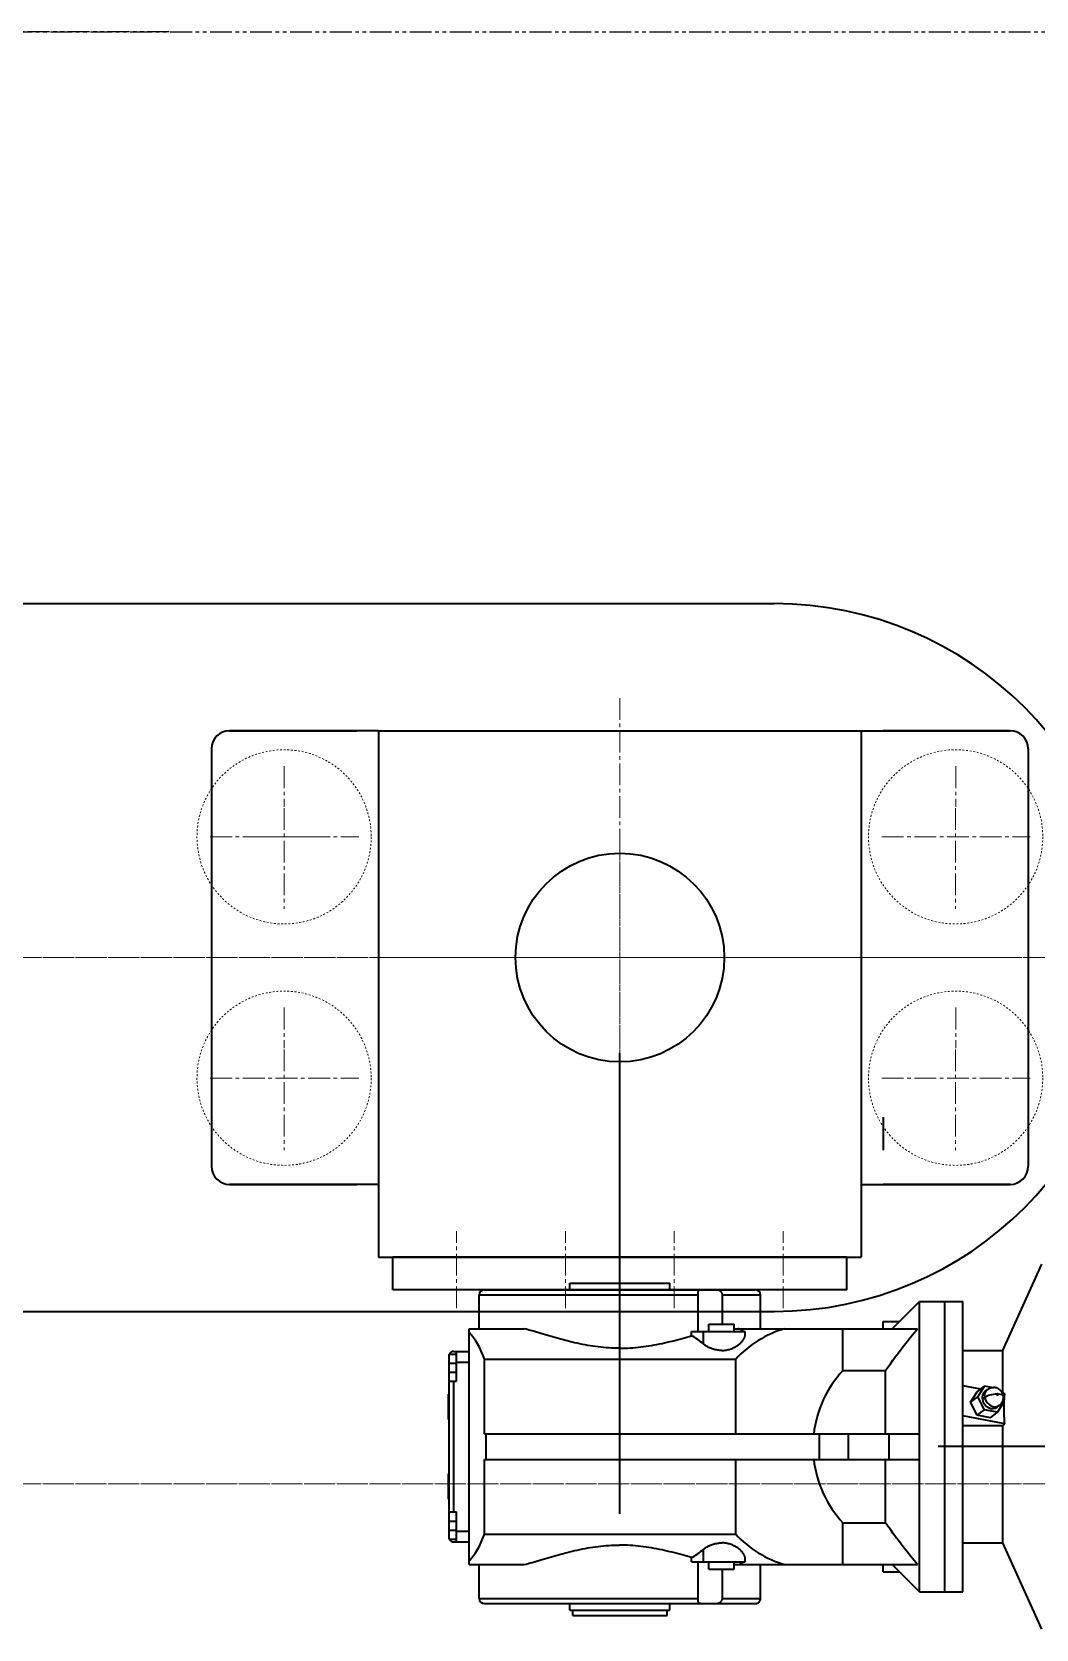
# Model space of a CAD drawing. Header units: millimetres. Extents: x -67280 to 67280, y -47520 to 47520.
# Drawn here: x -42382 to -41829, y -14112 to -13232 of the extents above; entities that cross this region are included whole.
import ezdxf

# ---------------------------------------------------------------- set-up
doc = ezdxf.new("R2010")
doc.units = ezdxf.units.MM
for name, pattern in [('双点画线', [22, 12, -2, 2, -2, 2, -2]), ('点画线', [18, 12, -2, 2, -2]), ('虚线', [2, 1, -1])]:
    doc.linetypes.add(name, pattern=pattern)
for name, color, linetype, lineweight in [('7', 30, '双点画线', 18), ('ACAD细实线', 2, 'Continuous', 18), ('CDRAFT0', 7, 'Continuous', 35), ('EB0', 7, 'Continuous', 35), ('EB0_1', 7, 'Continuous', 35), ('中心线层', 1, '点画线', 18), ('尺寸线层', 4, 'Continuous', 18), ('粗实线层', 7, 'Continuous', 35), ('虚线层', 100, '虚线', 18)]:
    doc.layers.add(name, color=color, linetype=linetype, lineweight=lineweight)

# ---------------------------------------------------------------- blocks, each defined once
blk = doc.blocks.new('*X1748')
at = {"layer": 'EB0'}
blk.add_circle((0, 0), 57.5, dxfattribs=at)
at = {"layer": 'EB0_1'}
for p, q in [((-370, 195), (85, 195)), ((-370, -195), (85, -195))]:
    blk.add_line(p, q, dxfattribs=at)
blk.add_arc((85, 0), 195, 269.99998, 89.99998, dxfattribs=at)
at = {"layer": '中心线层'}
for p, q in [((0, 69.42), (0, -69.42)), ((307.4, 0), (-3633.7, 0)), ((-60.5, 0), (60.5, 0))]:
    blk.add_line(p, q, dxfattribs=at)
blk = doc.blocks.new('*X1749')
at = {"layer": '7', "linetype": '双点画线', "lineweight": 25}
blk.add_line((51.76, 510), (-2633.24, 510), dxfattribs=at)
blk = doc.blocks.new('*X1754')
at = {"layer": 'CDRAFT0', "color": 1, "linetype": 'Continuous', "lineweight": 35}
for p, q in [((0, -127), (0, 127)), ((211, -37), (232.5, 10.5)), ((-27.5, 0), (27.5, 0)), ((-27.5, -3.499969), (-27.5, 0)), ((27.5, -3.5), (27.5, 0)), ((-77.5, -6.399994), (43.097393, -6.399994)), ((-77.5, -25), (-77.5, -6.399994)), ((-74.599998, -3.5), (74.599998, -3.5)), ((43.097393, -6.399994), (43.098118, -6.23761)), ((43.097393, -26.5), (43.097393, -6.399994)), ((43.098118, -6.23761), (43.100315, -6.076523)), ((43.100315, -6.076523), (43.104034, -5.917191)), ((43.104034, -5.917191), (43.109318, -5.76004)), ((43.109318, -5.76004), (43.116199, -5.606033)), ((43.116199, -5.606033), (43.124737, -5.456436)), ((43.124737, -5.456436), (43.135025, -5.311539)), ((43.135025, -5.311539), (43.147171, -5.17157)), ((43.147171, -5.17157), (43.161285, -5.036591)), ((43.161285, -5.036591), (43.177647, -4.905563)), ((43.177647, -4.905563), (43.19656, -4.77858)), ((43.19656, -4.77858), (43.218315, -4.655975)), ((43.218315, -4.655975), (43.243198, -4.538055)), ((43.243198, -4.538055), (43.2715, -4.425125)), ((43.2715, -4.425125), (43.303516, -4.31752)), ((43.303516, -4.31752), (43.339455, -4.215744)), ((43.339455, -4.215744), (43.379601, -4.120239)), ((43.379601, -4.120239), (43.424404, -4.031128)), ((43.424404, -4.031128), (43.474312, -3.948563)), ((43.474312, -3.948563), (43.529781, -3.872665)), ((43.529781, -3.872665), (43.591259, -3.803543)), ((43.591259, -3.803543), (43.659199, -3.741348)), ((43.659199, -3.741348), (43.734051, -3.686203)), ((43.734051, -3.686203), (43.815502, -3.638641)), ((43.815502, -3.638641), (43.902695, -3.59906)), ((43.902695, -3.59906), (43.9958, -3.56694)), ((43.9958, -3.56694), (44.094994, -3.541779)), ((44.094994, -3.541779), (44.200451, -3.523087)), ((44.200451, -3.523087), (44.312351, -3.510361)), ((44.312351, -3.510361), (44.430866, -3.503082)), ((44.430866, -3.503082), (44.556171, -3.500763)), ((52.071304, -3.503265), (51.778042, -3.500214)), ((52.362171, -3.513046), (52.071304, -3.503265)), ((52.650387, -3.53038), (52.362171, -3.513046)), ((52.935707, -3.556061), (52.650387, -3.53038)), ((53.217876, -3.590897), (52.935707, -3.556061)), ((53.494381, -3.635315), (53.217876, -3.590897)), ((53.759762, -3.688782), (53.494381, -3.635315)), ((54.013824, -3.751236), (53.759762, -3.688782)), ((54.256603, -3.822586), (54.013824, -3.751236)), ((54.488136, -3.902786), (54.256603, -3.822586)), ((54.708454, -3.991806), (54.488136, -3.902786)), ((54.917587, -4.089554), (54.708454, -3.991806)), ((55.114719, -4.195496), (54.917587, -4.089554)), ((55.29916, -4.30899), (55.114719, -4.195496)), ((55.470932, -4.429672), (55.29916, -4.30899)), ((55.630051, -4.557159), (55.470932, -4.429672)), ((55.776524, -4.691086), (55.630051, -4.557159)), ((55.910568, -4.831329), (55.776524, -4.691086)), ((56.033531, -4.97937), (55.910568, -4.831329)), ((56.145023, -5.135422), (56.033531, -4.97937)), ((56.244259, -5.29924), (56.145023, -5.135422)), ((56.330456, -5.470612), (56.244259, -5.29924)), ((56.402699, -5.649002), (56.330456, -5.470612)), ((56.459599, -5.832016), (56.402699, -5.649002)), ((56.500671, -6.018661), (56.459599, -5.832016)), ((56.52557, -6.208221), (56.500671, -6.018661)), ((56.533947, -6.399994), (56.52557, -6.208221)), ((56.533947, -6.399994), (77.5, -6.399994)), ((56.533947, -22.5), (56.533947, -6.399994)), ((77.5, -25), (77.5, -6.399994)), ((150, -25), (165, -10)), ((165, -10), (189, -10)), ((165, -170), (165, -10)), ((179, -170), (179, -10)), ((189, -170), (189, -10)), ((-83, -25), (-52.696838, -25)), ((-83, -25), (-82.99987, -25)), ((-83, -155), (-83, -25)), ((-51.616722, -25.296326), (-52.696815, -25.000046)), ((-50.515774, -25.605057), (-51.616722, -25.296326)), ((-49.394428, -25.925323), (-50.515774, -25.605057)), ((-48.253189, -26.256058), (-49.394428, -25.925323)), ((-47.092556, -26.596222), (-48.253189, -26.256058)), ((49, -22.5), (63, -22.5)), ((49, -26.499985), (49, -22.5)), ((62.999992, -25), (164.000061, -25)), ((63, -26.499985), (63, -22.5)), ((65.547836, -25.103622), (65.211449, -25.000046)), ((65.872757, -25.213943), (65.547836, -25.103622)), ((66.184853, -25.331085), (65.872757, -25.213943)), ((66.483116, -25.455002), (66.184853, -25.331085)), ((66.766708, -25.585571), (66.483116, -25.455002)), ((67.034782, -25.722687), (66.766708, -25.585571)), ((67.286491, -25.86618), (67.034782, -25.722687)), ((67.521187, -26.015991), (67.286491, -25.86618)), ((67.738571, -26.171814), (67.521187, -26.015991)), ((67.9384, -26.333282), (67.738571, -26.171814)), ((68.120407, -26.500031), (67.9384, -26.333282)), ((122.900002, -48.119812), (122.900002, -25)), ((145, -21), (154, -21)), ((145, -24.999893), (145, -21)), ((162.066452, -27.364334), (164.000061, -25)), ((-45.913025, -26.944809), (-47.092556, -26.596222)), ((-44.715103, -27.300751), (-45.913025, -26.944809)), ((-43.499275, -27.662994), (-44.715103, -27.300751)), ((-42.266075, -28.030411), (-43.499275, -27.662994)), ((-41.016052, -28.40181), (-42.266075, -28.030411)), ((-39.749752, -28.776077), (-41.016052, -28.40181)), ((-38.467728, -29.152023), (-39.749752, -28.776077)), ((-37.170521, -29.528503), (-38.467728, -29.152023)), ((-35.858719, -29.904282), (-37.170521, -29.528503)), ((-34.532906, -30.278168), (-35.858719, -29.904282)), ((-33.193676, -30.648911), (-34.532906, -30.278168)), ((-31.841621, -31.01532), (-33.193676, -30.648911)), ((-30.477306, -31.376175), (-31.841621, -31.01532)), ((-29.101013, -31.730301), (-30.477306, -31.376175)), ((-27.713314, -32.076538), (-29.101013, -31.730301)), ((-26.314877, -32.413681), (-27.713314, -32.076538)), ((-24.906366, -32.740509), (-26.314877, -32.413681)), ((-23.488453, -33.055832), (-24.906366, -32.740509)), ((-22.061808, -33.358444), (-23.488453, -33.055832)), ((-20.627153, -33.647247), (-22.061808, -33.358444)), ((-19.185234, -33.921234), (-20.627153, -33.647247)), ((-17.736795, -34.179398), (-19.185234, -33.921234)), ((-16.282579, -34.42067), (-17.736795, -34.179398)), ((-14.823311, -34.644089), (-16.282579, -34.42067)), ((-13.359707, -34.84877), (-14.823311, -34.644089)), ((-11.892606, -35.034088), (-13.359707, -34.84877)), ((-10.422853, -35.199387), (-11.892606, -35.034088)), ((-8.951298, -35.344025), (-10.422853, -35.199387)), ((10.155255, -35.227264), (11.625399, -35.065674)), ((11.625399, -35.065674), (13.093045, -34.883942)), ((13.093045, -34.883942), (14.557348, -34.682724)), ((14.557348, -34.682724), (16.017464, -34.462677)), ((16.017464, -34.462677), (17.472651, -34.224564)), ((17.472651, -34.224564), (18.922195, -33.969406)), ((18.922195, -33.969406), (20.365356, -33.698227)), ((20.365356, -33.698227), (21.801386, -33.412033)), ((21.801386, -33.412033), (23.229546, -33.111862)), ((23.229546, -33.111862), (24.649097, -32.798767)), ((24.649097, -32.798767), (26.059368, -32.473938)), ((26.059368, -32.473938), (27.459688, -32.138596)), ((27.459688, -32.138596), (28.84939, -31.793915)), ((28.84939, -31.793915), (30.227808, -31.441132)), ((30.227808, -31.441132), (31.59432, -31.081406)), ((31.59432, -31.081406), (32.948643, -30.715927)), ((32.948643, -30.715927), (34.290253, -30.345871)), ((34.290253, -30.345871), (35.618549, -29.972473)), ((35.618549, -29.972473), (36.932945, -29.596954)), ((36.932945, -29.596954), (38.232849, -29.220505)), ((38.232849, -29.220505), (39.517677, -28.844376)), ((39.517685, -26.5), (68.999969, -26.5)), ((39.517685, -28.84436), (39.517685, -26.5)), ((46.087379, -33.440323), (46.087379, -26.5)), ((46.450523, -33.730011), (46.087448, -33.440308)), ((46.832558, -34.014923), (46.450523, -33.730011)), ((47.232197, -34.293335), (46.832558, -34.014923)), ((47.647705, -34.563553), (47.232197, -34.293335)), ((48.077354, -34.823837), (47.647705, -34.563553)), ((48.519207, -35.072556), (48.077354, -34.823837)), ((48.970844, -35.30835), (48.519207, -35.072556)), ((63.233089, -35.204086), (63.680637, -34.962311)), ((63.680637, -34.962311), (64.117287, -34.708206)), ((64.117287, -34.708206), (64.540794, -34.443253)), ((64.540794, -34.443253), (64.949387, -34.169144)), ((64.949387, -34.169144), (65.341324, -33.887604)), ((65.341324, -33.887604), (65.714966, -33.600327)), ((65.714966, -33.600327), (66.069183, -33.309052)), ((66.069183, -33.309052), (66.402939, -33.01561)), ((66.402939, -33.01561), (66.715202, -32.721832)), ((66.715202, -32.721832), (67.005203, -32.42952)), ((67.005203, -32.42952), (67.272621, -32.140442)), ((67.272621, -32.140442), (67.517166, -31.856384)), ((67.517166, -31.856384), (67.741196, -31.575775)), ((67.741196, -31.575775), (67.949127, -31.293549)), ((67.949127, -31.293549), (68.14035, -31.0103)), ((68.14035, -31.0103), (68.314156, -30.726822)), ((68.314156, -30.726822), (68.469818, -30.443832)), ((68.469818, -30.443832), (68.606628, -30.162109)), ((68.606628, -30.162109), (68.723869, -29.882401)), ((68.723869, -29.882401), (68.820915, -29.605408)), ((68.820915, -29.605408), (68.897385, -29.331741)), ((68.897385, -29.331741), (68.952919, -29.061935)), ((68.952919, -29.061935), (68.987167, -28.796539)), ((68.987167, -28.796539), (68.999771, -28.536133)), ((68.999969, -28.518219), (68.999969, -26.5)), ((155.046906, -36.236084), (156.699966, -34.099411)), ((156.699966, -34.099411), (158.419205, -31.910675)), ((158.419205, -31.910675), (160.207138, -29.666733)), ((160.207138, -29.666733), (162.066452, -27.364334)), ((-94, -39), (-90, -39)), ((-94, -141), (-94, -39)), ((-94, -44), (-90, -44)), ((-91.5, -37.5), (-83, -37.5)), ((-90, -43.5), (-90, -37.5)), ((-90, -43.5), (-83, -43.5)), ((-90, -54), (-90, -43.5)), ((-74.51545, -41.800003), (63.799999, -41.800003)), ((-74.51545, -83), (-74.51545, -41.800003)), ((-7.478783, -35.467346), (-8.951298, -35.344025)), ((-6.006176, -35.568878), (-7.478783, -35.467346)), ((-4.534379, -35.648453), (-6.006176, -35.568878)), ((-3.064303, -35.705994), (-4.534379, -35.648453)), ((-1.596857, -35.741394), (-3.064303, -35.705994)), ((-0.132951, -35.754578), (-1.596857, -35.741394)), ((-0.132951, -35.754578), (1.330251, -35.745453)), ((1.330251, -35.745453), (2.797121, -35.714081)), ((2.797121, -35.714081), (4.266786, -35.660568)), ((4.266786, -35.660568), (5.738338, -35.584991)), ((5.738338, -35.584991), (7.210865, -35.487442)), ((7.210865, -35.487442), (8.683462, -35.368073)), ((8.683462, -35.368073), (10.155255, -35.227264)), ((49.429771, -35.529846), (48.970844, -35.30835)), ((49.900417, -35.73877), (49.429771, -35.529846)), ((50.397106, -35.940186), (49.900417, -35.73877)), ((50.917923, -36.131149), (50.397106, -35.940186)), ((51.460091, -36.308472), (50.917923, -36.131149)), ((52.020298, -36.469467), (51.460091, -36.308472)), ((52.595009, -36.611771), (52.020298, -36.469467)), ((53.180801, -36.733185), (52.595009, -36.611771)), ((53.773754, -36.832428), (53.180801, -36.733185)), ((54.36953, -36.908463), (53.773754, -36.832428)), ((54.963707, -36.960617), (54.36953, -36.908463)), ((55.551571, -36.98938), (54.963707, -36.960617)), ((56.129093, -36.995514), (55.551571, -36.98938)), ((56.129093, -36.995514), (56.711441, -36.979294)), ((56.711441, -36.979294), (57.302731, -36.940125)), ((57.302731, -36.940125), (57.898193, -36.877243)), ((57.898193, -36.877243), (58.493237, -36.790649)), ((58.493237, -36.790649), (59.083508, -36.681305)), ((59.083508, -36.681305), (59.664742, -36.550293)), ((59.664742, -36.550293), (60.233376, -36.399292)), ((60.233376, -36.399292), (60.785915, -36.230667)), ((60.785915, -36.230667), (61.318859, -36.046844)), ((61.318859, -36.046844), (61.829166, -35.850769)), ((61.829166, -35.850769), (62.314137, -35.645737)), ((62.314137, -35.645737), (62.777126, -35.432159)), ((62.777126, -35.432159), (63.233089, -35.204086)), ((63.799999, -83), (63.799999, -41.800003)), ((149.052567, -44.319351), (150.462433, -42.362625)), ((150.462433, -42.362625), (151.930206, -40.364914)), ((151.930206, -40.364914), (153.457703, -38.323639)), ((153.457703, -38.323639), (155.046906, -36.236084)), ((189, -37), (211, -37)), ((211, -60.637497), (211, -37)), ((-94, -49), (-90, -49)), ((122.900002, -48.119812), (146.399994, -48.119812)), ((146.399994, -48.119812), (147.698929, -46.23761)), ((146.399994, -83), (146.399994, -48.119812)), ((147.698929, -46.23761), (149.052567, -44.319351)), ((-94.5, -61), (-93.999992, -61)), ((-94.5, -75), (-94.5, -61)), ((-94, -54), (-90, -54)), ((-91.5, -126), (-91.5, -54)), ((198.821915, -58.30732), (189, -56.427979)), ((193.275757, -65.561028), (196.890549, -59.78553)), ((196.890549, -59.78553), (200.915466, -56.704987)), ((197.30069, -62.480484), (200.915466, -56.704987)), ((204.826584, -57.453346), (200.915466, -56.704987)), ((201.187836, -59.495934), (202.52948, -58.469086)), ((202.529144, -58.469345), (202.831802, -58.253967)), ((202.831802, -58.253967), (203.148468, -58.06028)), ((203.148468, -58.06028), (203.424103, -57.915001)), ((203.424103, -57.915001), (203.707214, -57.78624)), ((203.707214, -57.78624), (204.080109, -57.645645)), ((204.080109, -57.645645), (204.460876, -57.533539)), ((204.460876, -57.533539), (204.776535, -57.463211)), ((204.776535, -57.463211), (205.09433, -57.412186)), ((205.09433, -57.412186), (205.442825, -57.378342)), ((205.442825, -57.378342), (205.790466, -57.367157)), ((206.271988, -57.388596), (205.790466, -57.367157)), ((206.744308, -57.451675), (206.271988, -57.388596)), ((207.029449, -57.510422), (206.744308, -57.451675)), ((207.313904, -57.585091), (207.029449, -57.510422)), ((207.591705, -57.674126), (207.313904, -57.585091)), ((207.862183, -57.776863), (207.591705, -57.674126)), ((208.124802, -57.892662), (207.862183, -57.776863)), ((208.366165, -58.013962), (208.124802, -57.892662)), ((208.59967, -58.145905), (208.366165, -58.013962)), ((208.825073, -58.287987), (208.59967, -58.145905)), ((209.042099, -58.439743), (208.825073, -58.287987)), ((209.256927, -58.605904), (209.042099, -58.439743)), ((209.462448, -58.781448), (209.256927, -58.605904)), ((209.658493, -58.965965), (209.462448, -58.781448)), ((209.844894, -59.159119), (209.658493, -58.965965)), ((210.016556, -59.354668), (209.844894, -59.159119)), ((210.178802, -59.557785), (210.016556, -59.354668)), ((210.331467, -59.768211), (210.178802, -59.557785)), ((210.47435, -59.985725), (210.331467, -59.768211)), ((210.607498, -60.210548), (210.47435, -59.985725)), ((210.730331, -60.442032), (210.607498, -60.210548)), ((210.842606, -60.679947), (210.730331, -60.442032)), ((212.010666, -60.830879), (210.806641, -60.600494)), ((210.944, -60.924057), (210.842606, -60.679947)), ((211.036255, -61.180351), (210.944, -60.924057)), ((211.116318, -61.442513), (211.036255, -61.180351)), ((211.183762, -61.710144), (211.116318, -61.442513)), ((211.920334, -62.334969), (212.010666, -60.830879)), ((193.275757, -65.561028), (197.30069, -62.480484)), ((196.890549, -72.719841), (193.275757, -65.561028)), ((196.890549, -72.719841), (200.915466, -69.639297)), ((200.915466, -69.639297), (197.30069, -62.480484)), ((199.693192, -63.8638), (201.034836, -62.836952)), ((208.145035, -71.022614), (200.915466, -69.639297)), ((207.872665, -68.231667), (209.21431, -67.204819)), ((208.145035, -71.022614), (211.759827, -65.247116)), ((209.214645, -67.204559), (209.487442, -66.981125)), ((209.487442, -66.981125), (209.744705, -66.740372)), ((209.744705, -66.740372), (209.971115, -66.49958)), ((209.971115, -66.49958), (210.181839, -66.24575)), ((210.181839, -66.24575), (210.4048, -65.937714)), ((210.4048, -65.937714), (210.604645, -65.615883)), ((210.604645, -65.615883), (210.765015, -65.314194)), ((210.765015, -65.314194), (210.905243, -65.004478)), ((210.905243, -65.004478), (211.023376, -64.693153)), ((211.023376, -64.693153), (211.121536, -64.377136)), ((211.121536, -64.377136), (211.232635, -63.890495)), ((211.238129, -61.982819), (211.183762, -61.710144)), ((211.759827, -65.247116), (211.186859, -64.112404)), ((211.232635, -63.890495), (211.298096, -63.401558)), ((211.279846, -62.267288), (211.238129, -61.982819)), ((211.306839, -62.555885), (211.279846, -62.267288)), ((211.298096, -63.401558), (211.314682, -63.142494)), ((211.318604, -62.847893), (211.306839, -62.555885)), ((211.314682, -63.142494), (211.318604, -62.847893)), ((211.740433, -68.34137), (211.758377, -66.83873)), ((211.740433, -69.846809), (211.740433, -68.34137)), ((211.758377, -71.356316), (211.740433, -69.846809)), ((211.758377, -66.83873), (211.794296, -65.337624)), ((211.794296, -65.337624), (211.848251, -63.836792)), ((211.848251, -63.836792), (211.920334, -62.334969)), ((-94.5, -75), (-93.999947, -75)), ((212.010666, -77.460709), (189, -73.057808)), ((189, -78.327263), (211, -78.327263)), ((204.120117, -74.103157), (196.890549, -72.719841)), ((204.120117, -74.103157), (208.145035, -71.022614)), ((211, -78.327263), (211.141769, -78.205643)), ((211, -143), (211, -78.327263)), ((211.141769, -78.205643), (211.284393, -78.083313)), ((211.284393, -78.083313), (211.427887, -77.960258)), ((211.427887, -77.960258), (211.57225, -77.836479)), ((211.57225, -77.836479), (211.717499, -77.711967)), ((211.717499, -77.711967), (211.863632, -77.586708)), ((211.794296, -72.871162), (211.758377, -71.356316)), ((211.848251, -74.392639), (211.794296, -72.871162)), ((211.920334, -75.92205), (211.848251, -74.392639)), ((211.863632, -77.586708), (212.010666, -77.460709)), ((212.010666, -77.460709), (211.920334, -75.92205)), ((-74.51545, -83), (165, -83)), ((-73.707397, -97), (-73.707397, -83)), ((110, -97), (110, -83)), ((125.953758, -97), (125.953758, -83)), ((148.300003, -97), (148.300003, -83)), ((253.55, -90), (175.45, -90)), ((-94.5, -105), (-93.999992, -105)), ((-94.5, -119), (-94.5, -105)), ((-74.51545, -97), (165, -97)), ((-74.51545, -138.200001), (-74.51545, -97)), ((63.799999, -138.200001), (63.799999, -97)), ((146.399994, -131.880188), (146.399994, -97)), ((-94.5, -119), (-93.999908, -119)), ((-94, -126), (-90, -126)), ((-94, -131), (-90, -131)), ((-93.999969, -126.317577), (-93.999962, -126.317558)), ((-93.999969, -126.317593), (-93.999969, -126.317577)), ((-93.999962, -126.317543), (-93.999954, -126.317528)), ((-93.999962, -126.317558), (-93.999962, -126.317543)), ((-93.999954, -127.648437), (-93.999962, -127.648415)), ((-93.999954, -126.317528), (-93.999947, -126.317509)), ((-93.999954, -127.648499), (-93.999954, -127.648437)), ((-93.999947, -127.648521), (-93.999954, -127.648499)), ((-93.999947, -126.317509), (-93.999947, -126.317493)), ((-93.999947, -127.648544), (-93.999947, -127.648521)), ((-90, -142.5), (-90, -126)), ((122.900002, -131.880188), (146.399994, -131.880188)), ((122.900002, -155), (122.900002, -131.880188)), ((147.698929, -133.762383), (146.399994, -131.880188)), ((-94, -136), (-90, -136)), ((-90, -136.5), (-83, -136.5)), ((-74.51545, -138.200001), (63.799999, -138.200001)), ((149.052567, -135.680645), (147.698929, -133.762383)), ((150.462433, -137.637379), (149.052567, -135.680645)), ((151.930206, -139.635086), (150.462433, -137.637379)), ((153.457703, -141.676365), (151.930206, -139.635086)), ((-94, -141), (-90, -141)), ((-93.399612, -141.625237), (-93.399605, -141.625217)), ((-93.399612, -141.625256), (-93.399612, -141.625237)), ((-93.399605, -141.625175), (-93.399597, -141.625156)), ((-93.399605, -141.625217), (-93.399605, -141.625175)), ((-93.399597, -141.625156), (-93.399597, -141.625134)), ((-91.5, -142.5), (-83, -142.5)), ((-34.532906, -149.72184), (-33.193676, -149.351089)), ((-33.193676, -149.351089), (-31.841621, -148.984682)), ((-31.841621, -148.984682), (-30.477306, -148.623833)), ((-30.477306, -148.623833), (-29.101013, -148.269695)), ((-29.101013, -148.269695), (-27.713314, -147.923456)), ((-27.713314, -147.923456), (-26.314877, -147.586321)), ((-26.314877, -147.586321), (-24.906366, -147.259491)), ((-24.906366, -147.259491), (-23.488453, -146.944168)), ((-23.488453, -146.944168), (-22.061808, -146.64156)), ((-22.061808, -146.64156), (-20.627153, -146.352749)), ((-20.627153, -146.352749), (-19.185234, -146.078758)), ((-19.185234, -146.078758), (-17.736795, -145.82061)), ((-17.736795, -145.82061), (-16.282579, -145.579325)), ((-16.282579, -145.579325), (-14.823311, -145.355919)), ((-14.823311, -145.355919), (-13.359707, -145.15123)), ((-13.359707, -145.15123), (-11.892606, -144.965912)), ((-11.892606, -144.965912), (-10.422853, -144.800611)), ((-10.422853, -144.800611), (-8.951298, -144.655975)), ((-8.951298, -144.655975), (-7.478783, -144.53265)), ((-7.478783, -144.53265), (-6.006176, -144.431126)), ((-6.006176, -144.431126), (-4.534379, -144.351547)), ((-4.534379, -144.351547), (-3.064303, -144.294006)), ((-3.064303, -144.294006), (-1.596857, -144.258598)), ((-1.596857, -144.258598), (-0.132951, -144.245422)), ((1.330251, -144.254543), (-0.132951, -144.245422)), ((2.797121, -144.285915), (1.330251, -144.254543)), ((4.266786, -144.339436), (2.797121, -144.285915)), ((5.738338, -144.415012), (4.266786, -144.339436)), ((7.210865, -144.512552), (5.738338, -144.415012)), ((8.683462, -144.631935), (7.210865, -144.512552)), ((10.155255, -144.772741), (8.683462, -144.631935)), ((11.625399, -144.934332), (10.155255, -144.772741)), ((13.093045, -145.116056), (11.625399, -144.934332)), ((14.557348, -145.317268), (13.093045, -145.116056)), ((16.017464, -145.537321), (14.557348, -145.317268)), ((17.472651, -145.775431), (16.017464, -145.537321)), ((18.922195, -146.030588), (17.472651, -145.775431)), ((20.365356, -146.301771), (18.922195, -146.030588)), ((21.801386, -146.587963), (20.365356, -146.301771)), ((23.229546, -146.888136), (21.801386, -146.587963)), ((24.649097, -147.201235), (23.229546, -146.888136)), ((26.059368, -147.52606), (24.649097, -147.201235)), ((27.459688, -147.861412), (26.059368, -147.52606)), ((28.84939, -148.206083), (27.459688, -147.861412)), ((30.227808, -148.558874), (28.84939, -148.206083)), ((31.59432, -148.918587), (30.227808, -148.558874)), ((32.948643, -149.284073), (31.59432, -148.918587)), ((34.290253, -149.654123), (32.948643, -149.284073)), ((46.087379, -153.5), (46.087379, -146.559683)), ((46.087448, -146.559685), (46.450523, -146.269987)), ((46.450523, -146.269987), (46.832558, -145.985077)), ((46.832558, -145.985077), (47.232197, -145.706661)), ((47.232197, -145.706661), (47.647705, -145.436451)), ((47.647705, -145.436451), (48.077354, -145.176163)), ((48.077354, -145.176163), (48.519207, -144.927439)), ((48.519207, -144.927439), (48.970844, -144.691656)), ((48.970844, -144.691656), (49.429771, -144.47015)), ((49.429771, -144.47015), (49.900417, -144.261227)), ((49.900417, -144.261227), (50.397106, -144.059818)), ((50.397106, -144.059818), (50.917923, -143.868851)), ((50.917923, -143.868851), (51.460091, -143.691532)), ((51.460091, -143.691532), (52.020298, -143.530529)), ((52.020298, -143.530529), (52.595009, -143.388233)), ((52.595009, -143.388233), (53.180801, -143.266819)), ((53.180801, -143.266819), (53.773754, -143.167568)), ((53.773754, -143.167568), (54.36953, -143.09153)), ((54.36953, -143.09153), (54.963707, -143.039387)), ((54.963707, -143.039387), (55.551571, -143.010616)), ((55.551571, -143.010616), (56.129093, -143.004486)), ((56.711441, -143.020699), (56.129093, -143.004486)), ((57.302731, -143.059883), (56.711441, -143.020699)), ((57.898193, -143.122757), (57.302731, -143.059883)), ((58.493237, -143.209358), (57.898193, -143.122757)), ((59.083508, -143.318699), (58.493237, -143.209358)), ((59.664742, -143.449707), (59.083508, -143.318699)), ((60.233376, -143.600704), (59.664742, -143.449707)), ((60.785915, -143.769337), (60.233376, -143.600704)), ((61.318859, -143.953163), (60.785915, -143.769337)), ((61.829166, -144.149227), (61.318859, -143.953163)), ((62.314137, -144.354256), (61.829166, -144.149227)), ((62.777126, -144.567833), (62.314137, -144.354256)), ((63.233089, -144.795921), (62.777126, -144.567833)), ((63.680637, -145.037683), (63.233089, -144.795921)), ((64.117287, -145.291788), (63.680637, -145.037683)), ((64.540794, -145.556747), (64.117287, -145.291788)), ((64.949387, -145.830858), (64.540794, -145.556747)), ((65.341324, -146.112402), (64.949387, -145.830858)), ((65.714966, -146.399679), (65.341324, -146.112402)), ((66.069183, -146.690947), (65.714966, -146.399679)), ((66.402939, -146.984385), (66.069183, -146.690947)), ((66.715202, -147.27817), (66.402939, -146.984385)), ((67.005203, -147.570486), (66.715202, -147.27817)), ((67.272621, -147.859556), (67.005203, -147.570486)), ((67.517166, -148.143608), (67.272621, -147.859556)), ((67.741196, -148.424221), (67.517166, -148.143608)), ((67.949127, -148.706455), (67.741196, -148.424221)), ((68.14035, -148.989693), (67.949127, -148.706455)), ((68.314156, -149.273182), (68.14035, -148.989693)), ((68.469818, -149.556168), (68.314156, -149.273182)), ((68.606628, -149.837894), (68.469818, -149.556168)), ((155.046906, -143.763924), (153.457703, -141.676365)), ((156.699966, -145.900589), (155.046906, -143.763924)), ((158.419205, -148.089333), (156.699966, -145.900589)), ((160.207138, -150.333265), (158.419205, -148.089333)), ((189, -143), (211, -143)), ((232.5, -190.5), (211, -143)), ((-83, -155), (-52.696838, -155)), ((-77.5, -173.6), (-77.5, -155)), ((-52.696815, -154.99995), (-51.616722, -154.70368)), ((-51.616722, -154.70368), (-50.515774, -154.394938)), ((-50.515774, -154.394938), (-49.394428, -154.074682)), ((-49.394428, -154.074682), (-48.253189, -153.74395)), ((-48.253189, -153.74395), (-47.092556, -153.403774)), ((-47.092556, -153.403774), (-45.913025, -153.055197)), ((-45.913025, -153.055197), (-44.715103, -152.699249)), ((-44.715103, -152.699249), (-43.499275, -152.337002)), ((-43.499275, -152.337002), (-42.266075, -151.969595)), ((-42.266075, -151.969595), (-41.016052, -151.598185)), ((-41.016052, -151.598185), (-39.749752, -151.223927)), ((-39.749752, -151.223927), (-38.467728, -150.847977)), ((-38.467728, -150.847977), (-37.170521, -150.471502)), ((-37.170521, -150.471502), (-35.858719, -150.095716)), ((-35.858719, -150.095716), (-34.532906, -149.72184)), ((35.618549, -150.027523), (34.290253, -149.654123)), ((36.932945, -150.403051), (35.618549, -150.027523)), ((38.232849, -150.779491), (36.932945, -150.403051)), ((39.517677, -151.155624), (38.232849, -150.779491)), ((39.517685, -153.5), (39.517685, -151.155642)), ((39.517685, -153.5), (68.999969, -153.5)), ((43.097393, -173.6), (43.097393, -153.5)), ((49, -157.5), (49, -153.499992)), ((49, -157.5), (63, -157.5)), ((56.533947, -173.6), (56.533947, -157.499992)), ((62.999992, -155), (164.000061, -155)), ((63, -157.5), (63, -153.499992)), ((65.211449, -154.999954), (65.547836, -154.896378)), ((65.547836, -154.896378), (65.872757, -154.786055)), ((65.872757, -154.786055), (66.184853, -154.668911)), ((66.184853, -154.668911), (66.483116, -154.544992)), ((66.483116, -154.544992), (66.766708, -154.414421)), ((66.766708, -154.414421), (67.034782, -154.277321)), ((67.034782, -154.277321), (67.286491, -154.133812)), ((67.286491, -154.133812), (67.521187, -153.984005)), ((67.521187, -153.984005), (67.738571, -153.82818)), ((67.738571, -153.82818), (67.9384, -153.66671)), ((67.9384, -153.66671), (68.120407, -153.499977)), ((68.723869, -150.117607), (68.606628, -149.837894)), ((68.820915, -150.394588), (68.723869, -150.117607)), ((68.897385, -150.668261), (68.820915, -150.394588)), ((68.952919, -150.938068), (68.897385, -150.668261)), ((68.987167, -151.203455), (68.952919, -150.938068)), ((68.999771, -151.463869), (68.987167, -151.203455)), ((68.999969, -153.5), (68.999969, -151.481775)), ((77.5, -173.6), (77.5, -155)), ((145, -159), (145, -154.999897)), ((165, -170), (150, -155)), ((162.066452, -152.635668), (160.207138, -150.333265)), ((164.000061, -155), (162.066452, -152.635668)), ((145, -159), (154, -159)), ((-77.5, -173.6), (43.097393, -173.6)), ((43.098392, -173.791779), (43.097393, -173.6)), ((43.101448, -173.981343), (43.098392, -173.791779)), ((43.106647, -174.167987), (43.101448, -173.981343)), ((43.11409, -174.351004), (43.106647, -174.167987)), ((43.123848, -174.529386), (43.11409, -174.351004)), ((43.135994, -174.700763), (43.123848, -174.529386)), ((43.150688, -174.864581), (43.135994, -174.700763)), ((43.168091, -175.020625), (43.150688, -174.864581)), ((43.188385, -175.168676), (43.168091, -175.020625)), ((43.211792, -175.308915), (43.188385, -175.168676)), ((43.238888, -175.442848), (43.211792, -175.308915)), ((43.270195, -175.570332), (43.238888, -175.442848)), ((43.306206, -175.691004), (43.270195, -175.570332)), ((43.347416, -175.804499), (43.306206, -175.691004)), ((43.394318, -175.910452), (43.347416, -175.804499)), ((43.447235, -176.008201), (43.394318, -175.910452)), ((54.605469, -176.051435), (54.796185, -175.968868)), ((54.796185, -175.968868), (54.977509, -175.879765)), ((54.977509, -175.879765), (55.149464, -175.784257)), ((55.149464, -175.784257), (55.312061, -175.682474)), ((55.312061, -175.682474), (55.46484, -175.574873)), ((55.46484, -175.574873), (55.607475, -175.46195)), ((55.607475, -175.46195), (55.739956, -175.344025)), ((55.739956, -175.344025), (55.862282, -175.221414)), ((55.862282, -175.221414), (55.974442, -175.094438)), ((55.974442, -175.094438), (56.076431, -174.963415)), ((56.076431, -174.963415), (56.1684, -174.828429)), ((56.1684, -174.828429), (56.251007, -174.688463)), ((56.251007, -174.688463), (56.323967, -174.543562)), ((56.323967, -174.543562), (56.386856, -174.39397)), ((56.386856, -174.39397), (56.439232, -174.23996)), ((56.439232, -174.23996), (56.480412, -174.082817)), ((56.480412, -174.082817), (56.51004, -173.923475)), ((56.51004, -173.923475), (56.527939, -173.762386)), ((56.527939, -173.762386), (56.533947, -173.6)), ((56.533947, -173.6), (77.5, -173.6)), ((165, -170), (189, -170)), ((-74.599998, -176.5), (74.599998, -176.5)), ((-27.5, -180), (-27.5, -176.5)), ((-27.5, -180), (27.5, -180)), ((-26, -183), (-26, -180)), ((-26, -183), (26, -183)), ((26, -183), (26, -180)), ((27.5, -180), (27.5, -176.499965)), ((43.506577, -176.097208), (43.447235, -176.008201)), ((43.573032, -176.177417), (43.506577, -176.097208)), ((43.647289, -176.248771), (43.573032, -176.177417)), ((43.730045, -176.311213), (43.647289, -176.248771)), ((43.821987, -176.364685), (43.730045, -176.311213)), ((43.923729, -176.409103), (43.821987, -176.364685)), ((44.033913, -176.443937), (43.923729, -176.409103)), ((44.152008, -176.469616), (44.033913, -176.443937)), ((44.278259, -176.486947), (44.152008, -176.469616)), ((44.412895, -176.496738), (44.278259, -176.486947)), ((44.556168, -176.499794), (44.412895, -176.496738)), ((51.778042, -176.499231), (52.033653, -176.496913)), ((52.033653, -176.496913), (52.286987, -176.48964)), ((52.286987, -176.48964), (52.537853, -176.476909)), ((52.537853, -176.476909), (52.786053, -176.458217)), ((52.786053, -176.458217), (53.031391, -176.433062)), ((53.031391, -176.433062), (53.273682, -176.400942)), ((53.273682, -176.400942), (53.512726, -176.361353)), ((53.512726, -176.361353), (53.748302, -176.313799)), ((53.748302, -176.313799), (53.976776, -176.258651)), ((53.976776, -176.258651), (54.195786, -176.196455)), ((54.195786, -176.196455), (54.405342, -176.127341)), ((54.405342, -176.127341), (54.605469, -176.051435))]:
    blk.add_line(p, q, dxfattribs=at)
for centre, radius, start, end in [((-74.6, -6.4), 2.9, 90, 179.999879409), ((74.6, -6.4), 2.9, 0.000120591, 90.000030147), ((107.8, -82.592156), 60, 106.286934633, 137.166571934), ((-91.5, -40), 2.5, 179.841246192, 180), ((-91.5, -40), 2.5, 90, 156.421595561), ((167.8, -90), 61.4, 136.992998653, 173.453674336), ((167.8, -90), 61.4, 186.546325664, 223.007001347), ((-91.5, -140), 2.5, 180, 180.158753741), ((107.8, -97.407844), 60, 222.833428066, 253.713065367), ((-91.5, -140), 2.5, 203.577952518, 270), ((-74.6, -173.6), 2.9, 180, 270), ((74.6, -173.6), 2.9, 269.999969853, 360)]:
    blk.add_arc(centre, radius, start, end, dxfattribs=at)
for centre, major_axis, ratio, start_param, end_param in [((-92.292603, -82.592156), (0, 60), 0.4040262333, 5.4599733393, 5.8897826817), ((16.890418, -82.592156), (0, 60), 0.84848485, 5.6723989979, 5.8226092642), ((204.530254, -63.863801), (-3.342797, 4.367575), 0.8263430068, 6.2830803022, 9.4246729558), ((205.871895, -62.836954), (-3.342797, 4.367575), 0.8263430068, 6.2830803022, 9.4246729558), ((205.432162, -62.836954), (4.926496, 0.85419), 0.3010255164, 1.0482203144, 2.6190166109), ((206.311627, -62.836954), (4.926496, 0.85419), 0.3010255164, 6.2830939808, 7.3314056216), ((-92.292603, -97.407844), (0, 60), 0.4040262333, 3.534995279, 3.9648046215), ((16.890418, -97.407844), (0, 60), 0.84848485, 3.6021686966, 3.7523789628)]:
    blk.add_ellipse(centre, major_axis=major_axis, ratio=ratio, start_param=start_param, end_param=end_param, dxfattribs=at)
blk.add_ellipse((208.107963, -61.125541), major_axis=(-0.303891, 0.397052), ratio=0.8263425325, dxfattribs=at)
blk = doc.blocks.new('*X1755')
at = {"layer": 'EB0_1'}
for p, q in [((125, 0), (-125, 0)), ((-125, -18), (-125, 0)), ((125, -18), (125, 0)), ((125, -18), (-125, -18))]:
    blk.add_line(p, q, dxfattribs=at)
at = {"layer": '中心线层'}
blk.add_line((0, -38.61), (0, 19.16), dxfattribs=at)
at = {"layer": '中心线层', "linetype": '点画线', "lineweight": 18}
for p, q in [((-90, -28.21), (-90, 14.29)), ((-30, -28.21), (-30, 14.29)), ((30, -28.21), (30, 14.29)), ((90, -28.21), (90, 14.29))]:
    blk.add_line(p, q, dxfattribs=at)
blk = doc.blocks.new('*X1752')
at = {"layer": 'EB0_1'}
for p, q in [((3207, 125), (3125, 125)), ((3125, 125), (3195, 125)), ((3207, 125), (3473, 125)), ((3207, 125), (3207, -165)), ((3207, 125), (3207, -125)), ((3473, 125), (3473, -125)), ((3473, 125), (3555, 125)), ((3473, 125), (3473, -165)), ((3555, 125), (3485, 125)), ((3115, 115), (3115, -115)), ((3565, 115), (3565, -115)), ((3485, -87.9), (3485, -106.1)), ((3207, -125), (3125, -125)), ((3125, -125), (3195, -125)), ((3473, -125), (3555, -125)), ((3555, -125), (3485, -125)), ((3207, -165), (3473, -165))]:
    blk.add_line(p, q, dxfattribs=at)
blk.add_circle((3340, 0), 57.5, dxfattribs=at)
for centre, start, end in [((3125, 115), 90, 180), ((3555, 115), 0, 90), ((3125, -115), 180, 270), ((3555, -115), 270, 360)]:
    blk.add_arc(centre, 10, start, end, dxfattribs=at)
at = {"layer": '中心线层', "linetype": '点画线', "lineweight": 18}
for p, q in [((3340, 143), (3340, -168)), ((3155.08, 105.39), (3155.08, 83.09)), ((3525.08, 105.39), (3525.08, 83.09)), ((3173, 66.5), (3137, 66.5)), ((3204, 0), (3476, 0)), ((3155.08, -27.61), (3155.08, -49.91)), ((3525.08, -27.61), (3525.08, -49.91))]:
    blk.add_line(p, q, dxfattribs=at)
at = {"layer": '中心线层'}
for p, q in [((3155, 82.37), (3155, 26.86)), ((3525, 82.37), (3525, 26.86)), ((3114.3, 66.5), (3196.11, 66.5)), ((3484.3, 66.5), (3566.11, 66.5)), ((3558, 0), (3482, 0)), ((3155, -50.63), (3155, -106.14)), ((3525, -50.63), (3525, -106.14)), ((3114.3, -66.5), (3196.11, -66.5)), ((3484.3, -66.5), (3566.11, -66.5))]:
    blk.add_line(p, q, dxfattribs=at)
at = {"layer": '虚线层', "linetype": '虚线', "lineweight": 18}
for centre in [(3155, 66.5), (3525, 66.5), (3155, -66.5), (3525, -66.5)]:
    blk.add_circle(centre, 48, dxfattribs=at)
at = {"layer": '尺寸线层'}
for name, p in [('*X1754', (3340, -179.5)), ('*X1755', (3340, -165))]:
    blk.add_blockref(name, p, dxfattribs=at)
blk = doc.blocks.new('*X1746')
at = {"layer": '7', "linetype": '双点画线', "lineweight": 25}
blk.add_line((-4449.74, 510), (715.35, 510), dxfattribs=at)
at = {"layer": '中心线层', "linetype": '点画线', "lineweight": 18}
blk.add_line((-4492.79, -290), (733.99, -290), dxfattribs=at)
at = {"layer": 'EB0'}
for name, p in [('*X1749', (-300, 0)), ('*X1752', (-3340, 0))]:
    blk.add_blockref(name, p, dxfattribs=at)
at = {"layer": '粗实线层'}
blk.add_blockref('*X1748', (0, 0), dxfattribs=at)

msp = doc.modelspace()

# ---------------------------------------------------------------- linework, layer by layer
at = {"layer": '中心线层'}
for p, q in [((16032.015, -13742.309), (-46007.985, -13742.309)), ((16032.015, -14032.309), (-46007.985, -14032.309)), ((16032.015, -14032.309), (-46007.985, -14032.309))]:
    msp.add_line(p, q, dxfattribs=at)
at = {"layer": '中心线层', "linetype": '点画线', "lineweight": 18}
msp.add_line((16032.015, -13742.309), (-46007.985, -13742.309), dxfattribs=at)

# ---------------------------------------------------------------- block references
at = {"layer": 'ACAD细实线'}
msp.add_blockref('*X1746', (-42057.969, -13742.309), dxfattribs=at)

doc.saveas('drawing.dxf')
